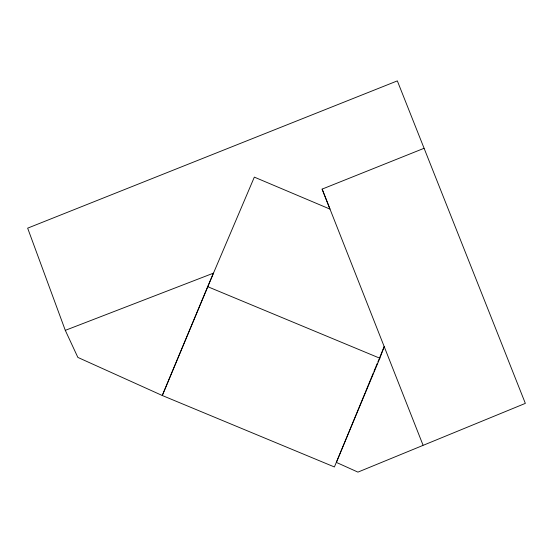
<?xml version="1.0" encoding="UTF-8"?>
<svg xmlns="http://www.w3.org/2000/svg" width="553" height="553" viewBox="0 0 553 553"><rect width="100%" height="100%" fill="white"/><g stroke="black" fill="none" stroke-linecap="round" stroke-linejoin="round"><path stroke-width="0.83" d="M365.063 392.976L336.39 462.412L357.929 472.117L525.35 403.372L397.337 80.883L27.65 228.154L65.295 330.355L77.869 357.418L162.278 395.506L334.399 466.967L379.842 358.226L384.176 346.683L379.565 357.853M365.72 391.379L373.303 373.019M373.959 371.422L377.257 363.445M377.92 361.849L378.909 359.45M424.033 148.308L322.123 189.112L329.989 209.11L254.332 177.126L207.714 286.682L162.278 395.506L213.451 273.154L65.295 330.355M207.714 286.682L379.842 358.226M322.123 189.112L423.004 445.061"/></g></svg>
